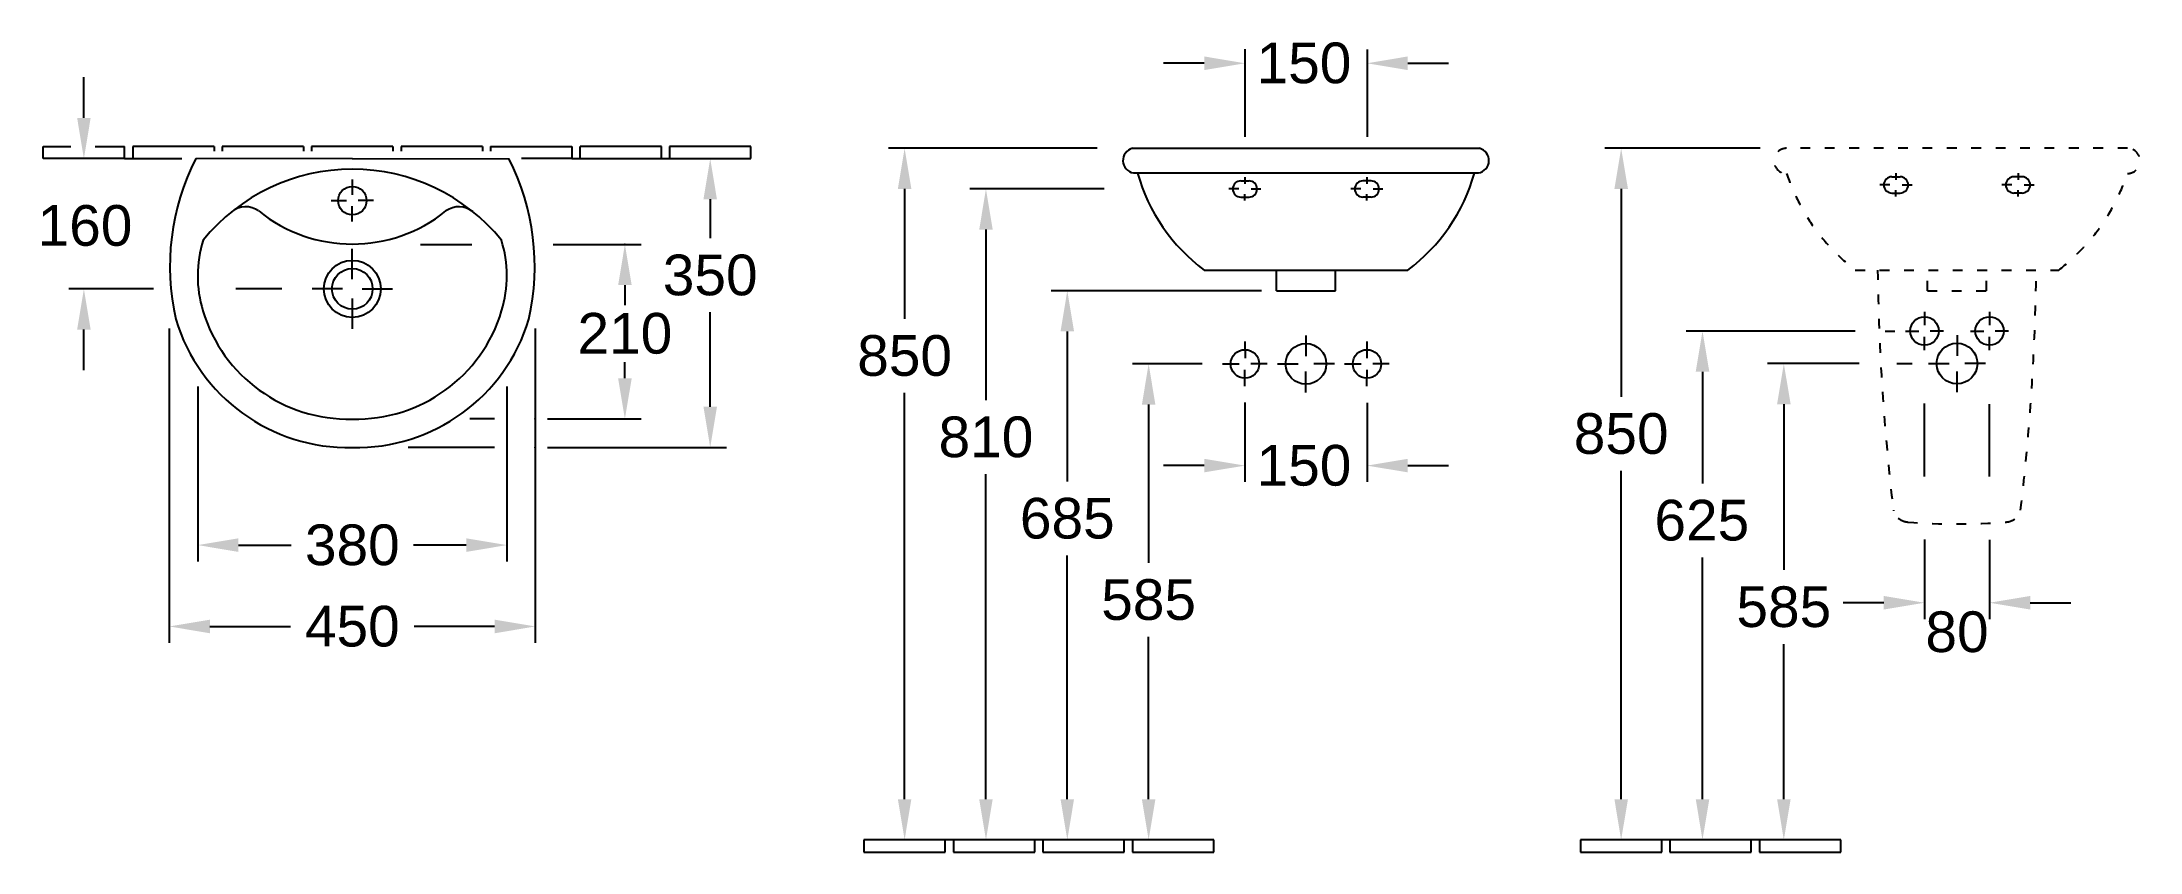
# Model space of a CAD drawing. Extents: x 158 to 2737, y 616 to 1612.
import ezdxf
from ezdxf.enums import TextEntityAlignment as Align

# ---------------------------------------------------------------- set-up
doc = ezdxf.new("R2010")
doc.units = 0
doc.linetypes.add('ACAD_ISO03W100', pattern=[30, 12, -18])
doc.linetypes.add('STRICHLINIEX2', pattern=[38.1, 25.4, -12.7])
for name, color, linetype in [('DRAUF', 6, 'CONTINUOUS'), ('DRAUF_Abfluss', 7, 'CONTINUOUS'), ('DRAUF_Bemassung', 7, 'CONTINUOUS'), ('DRAUF_Fliesen', 2, 'CONTINUOUS'), ('DRAUF_Hahnloch', 7, 'CONTINUOUS'), ('FRONT', 6, 'CONTINUOUS'), ('FRONT_Abfluss', 7, 'CONTINUOUS'), ('FRONT_Befestigung', 7, 'CONTINUOUS'), ('FRONT_Bemassung', 7, 'CONTINUOUS'), ('FRONT_Fliesen', 2, 'CONTINUOUS'), ('INST', 4, 'CONTINUOUS'), ('INST_Abfluss', 7, 'CONTINUOUS'), ('INST_Befestigung', 7, 'CONTINUOUS'), ('INST_Bemassung', 7, 'CONTINUOUS'), ('INST_Fliesen', 2, 'CONTINUOUS')]:
    doc.layers.add(name, color=color, linetype=linetype)
doc.styles.get("Standard").update_dxf_attribs({"font": 'ARIAL.TTF'})

msp = doc.modelspace()

# ---------------------------------------------------------------- linework, layer by layer
at = {"layer": 'DRAUF'}
for q in [(346.9, 1468.5), (731.9, 1468.5)]:
    msp.add_line((539.4, 1468.6), q, dxfattribs=at)
at = {"layer": 'DRAUF', "color": 1, "linetype": 'Continuous'}
msp.add_circle((539.4, 1308.5), 35, dxfattribs=at)
at = {"layer": 'DRAUF'}
for centre, radius, start, end in [((607.5, 1336), 292.4, 153.0381, 192.8104), ((471.3, 1336), 292.4, 347.1896, 26.9619), ((534.6, 1335.2), 221.7, 196.7962, 271.2318), ((544.2, 1335.2), 221.7, 268.7682, 343.2038)]:
    msp.add_arc(centre, radius, start, end, dxfattribs=at)
at = {"layer": 'DRAUF', "color": 5}
for centre, radius, start, end in [((539.4, 1219.4), 236.3, 39.1396, 140.8604), ((494.3, 1324.5), 145, 162.3268, 197.2567), ((584.5, 1324.5), 145, 342.7433, 17.6732), ((534.6, 1335.2), 186.7, 196.7108, 271.4624), ((544.2, 1335.2), 186.7, 268.5376, 343.2892)]:
    msp.add_arc(centre, radius, start, end, dxfattribs=at)
at = {"layer": 'DRAUF', "color": 4}
for centre, radius, start, end in [((408.3, 1382.1), 27.3, 54.2173, 129.3302), ((539.4, 1546.6), 183, 231.0235, 308.9765), ((670.5, 1382.1), 27.3, 50.6698, 125.7827)]:
    msp.add_arc(centre, radius, start, end, dxfattribs=at)
at = {"layer": 'DRAUF_Abfluss', "color": 1, "linetype": 'Continuous', "ltscale": 0.4}
for p, q in [((539.4, 1320.5), (539.4, 1357.8)), ((527.4, 1308.5), (490.2, 1308.5)), ((539.4, 1296.6), (539.4, 1259.3)), ((551.4, 1308.5), (588.7, 1308.5))]:
    msp.add_line(p, q, dxfattribs=at)
at = {"layer": 'DRAUF_Abfluss', "color": 4, "linetype": 'Continuous'}
msp.add_circle((539.4, 1308.5), 25, dxfattribs=at)
at = {"layer": 'DRAUF_Bemassung', "linetype": 'ByBlock'}
for p, q in [((209.4, 1518.6), (209.4, 1568.6)), ((295.1, 1308.5), (190.9, 1308.5)), ((209.4, 1208.5), (209.4, 1258.5))]:
    msp.add_line(p, q, dxfattribs=at)
at = {"layer": 'DRAUF_Bemassung'}
for p, q in [((979.4, 1418.6), (979.4, 1370.8)), ((623.1, 1363.1), (686.3, 1363.1)), ((786.4, 1363.1), (894.5, 1363.1)), ((452.8, 1308.5), (396.2, 1308.5)), ((874.5, 1313.1), (874.5, 1288.6)), ((979.4, 1163.6), (979.4, 1279.7)), ((314.4, 1259.9), (314.4, 873.6)), ((764.4, 1259.9), (764.4, 873.6)), ((874.5, 1198.6), (874.5, 1218.6)), ((349.4, 1188.4), (349.4, 973.6)), ((729.4, 1188.4), (729.4, 973.6)), ((714.4, 1148.6), (683.8, 1148.6)), ((779.4, 1148.6), (894.5, 1148.6)), ((714.4, 1113.6), (607.9, 1113.6)), ((779.4, 1113.6), (999.4, 1113.6)), ((399.4, 993.6), (464.3, 993.6)), ((679.4, 993.6), (614.5, 993.6)), ((364.4, 893.6), (463.3, 893.6)), ((714.4, 893.6), (615.6, 893.6))]:
    msp.add_line(p, q, dxfattribs=at)
for p in [(874.5, 1363.1), (764.4, 1148.6), (764.4, 1113.6)]:
    msp.add_point(p, dxfattribs=at)
at = {"layer": 'DRAUF_Bemassung', "linetype": 'ByBlock'}
for points in [[(201.1, 1518.6), (217.7, 1518.6), (209.4, 1468.6)], [(201.1, 1258.5), (217.7, 1258.5), (209.4, 1308.5)]]:
    msp.add_solid(points, dxfattribs=at)
at = {"layer": 'DRAUF_Bemassung'}
for points in [[(971.1, 1418.6), (987.7, 1418.6), (979.4, 1468.6)], [(866.2, 1313.1), (882.9, 1313.1), (874.5, 1363.1)], [(866.2, 1198.6), (882.9, 1198.6), (874.5, 1148.6)], [(971.1, 1163.6), (987.7, 1163.6), (979.4, 1113.6)], [(399.4, 1001.9), (399.4, 985.2), (349.4, 993.6)], [(679.4, 1001.9), (679.4, 985.2), (729.4, 993.6)], [(364.4, 901.9), (364.4, 885.2), (314.4, 893.6)], [(714.4, 901.9), (714.4, 885.2), (764.4, 893.6)]]:
    msp.add_solid(points, dxfattribs=at)
at = {"layer": 'DRAUF_Fliesen'}
for p, q in [((159.4, 1483.6), (193.4, 1483.6)), ((159.4, 1468.6), (159.4, 1483.6)), ((223.4, 1483.6), (259.4, 1483.6)), ((259.4, 1468.6), (259.4, 1483.6)), ((369.4, 1483.6), (269.4, 1483.6)), ((269.4, 1483.6), (269.4, 1468.6)), ((369.4, 1483.6), (369.4, 1477.7)), ((479.4, 1483.6), (379.4, 1483.6)), ((379.4, 1483.6), (379.4, 1477.7)), ((479.4, 1483.6), (479.4, 1477.7)), ((589.4, 1483.6), (489.4, 1483.6)), ((489.4, 1483.6), (489.4, 1477.7)), ((589.4, 1483.6), (589.4, 1477.7)), ((699.4, 1483.6), (599.4, 1483.6)), ((599.4, 1483.6), (599.4, 1477.7)), ((699.4, 1483.6), (699.4, 1477.7)), ((709.4, 1483.6), (809.4, 1483.6)), ((709.4, 1483.6), (709.4, 1477.7)), ((809.4, 1483.6), (809.4, 1468.6)), ((919.4, 1483.6), (819.4, 1483.6)), ((819.4, 1468.6), (819.4, 1483.6)), ((919.4, 1468.6), (919.4, 1483.6)), ((1029.4, 1483.6), (929.4, 1483.6)), ((929.4, 1483.6), (929.4, 1468.6)), ((1029.4, 1468.6), (1029.4, 1483.6)), ((259.4, 1468.6), (159.4, 1468.6)), ((259.4, 1468.6), (269.4, 1468.6)), ((269.4, 1468.6), (330, 1468.6)), ((809.4, 1468.6), (747.4, 1468.6)), ((809.4, 1468.6), (819.4, 1468.6)), ((819.4, 1468.6), (919.4, 1468.6)), ((919.4, 1468.6), (929.4, 1468.6)), ((929.4, 1468.6), (1029.4, 1468.6))]:
    msp.add_line(p, q, dxfattribs=at)
at = {"layer": 'DRAUF_Hahnloch', "color": 1, "linetype": 'Continuous'}
for p, q in [((539.4, 1442.9), (539.4, 1424.1)), ((513.6, 1417), (532.4, 1417)), ((539.4, 1391.2), (539.4, 1410)), ((565.3, 1417), (546.4, 1417))]:
    msp.add_line(p, q, dxfattribs=at)
at = {"layer": 'DRAUF_Hahnloch', "color": 2, "linetype": 'Continuous'}
msp.add_circle((539.4, 1417), 17.5, dxfattribs=at)
at = {"layer": 'FRONT'}
for p, q in [((1498.4, 1481.3), (1925.2, 1481.3)), ((1499.7, 1451), (1923.9, 1451)), ((1586.8, 1331.7), (1836.9, 1331.7))]:
    msp.add_line(p, q, dxfattribs=at)
at = {"layer": 'FRONT', "color": 4}
for p, q in [((1675.6, 1306.3), (1675.6, 1331.7)), ((1748.1, 1306.3), (1748.1, 1331.7)), ((1675.6, 1306.3), (1748.1, 1306.3))]:
    msp.add_line(p, q, dxfattribs=at)
at = {"layer": 'FRONT'}
for centre, radius, start, end in [((1502.3, 1466.3), 15.5, 104.6578, 260.3944), ((1921.3, 1466.3), 15.5, 279.6056, 75.3422), ((1720.7, 1511.7), 224.4, 195.709, 233.3612), ((1703, 1511.7), 224.4, 306.6388, 344.291)]:
    msp.add_arc(centre, radius, start, end, dxfattribs=at)
at = {"layer": 'FRONT_Abfluss', "color": 1, "linetype": 'Continuous'}
for p, q in [((1636.8, 1243.8), (1636.9, 1223.4)), ((1711.8, 1251.3), (1711.8, 1225.9)), ((1786.8, 1243.8), (1786.8, 1223.4)), ((1609.3, 1216.3), (1629.7, 1216.4)), ((1664.3, 1216.3), (1643.9, 1216.3)), ((1676.8, 1216.3), (1702.3, 1216.3)), ((1746.8, 1216.3), (1721.4, 1216.3)), ((1759.3, 1216.3), (1779.7, 1216.3)), ((1814.3, 1216.3), (1793.9, 1216.4)), ((1636.8, 1188.8), (1636.8, 1209.2)), ((1711.8, 1181.3), (1711.8, 1206.8)), ((1786.8, 1188.8), (1786.9, 1209.2))]:
    msp.add_line(p, q, dxfattribs=at)
at = {"layer": 'FRONT_Abfluss', "color": 4, "linetype": 'Continuous'}
msp.add_circle((1711.8, 1216.3), 25, dxfattribs=at)
at = {"layer": 'FRONT_Abfluss', "color": 2, "linetype": 'Continuous'}
for centre in [(1636.8, 1216.3), (1786.8, 1216.3)]:
    msp.add_circle(centre, 17.5, dxfattribs=at)
at = {"layer": 'FRONT_Befestigung', "color": 1, "linetype": 'Continuous'}
for p, q in [((1636.8, 1445.7), (1636.8, 1437.7)), ((1786.8, 1445.7), (1786.8, 1437.7)), ((1629.4, 1431.3), (1617.1, 1431.3)), ((1636.8, 1417), (1636.8, 1424.9)), ((1644.3, 1431.3), (1656.5, 1431.3)), ((1779.4, 1431.3), (1767.1, 1431.3)), ((1786.8, 1417), (1786.8, 1424.9)), ((1794.3, 1431.3), (1806.5, 1431.3))]:
    msp.add_line(p, q, dxfattribs=at)
at = {"layer": 'FRONT_Befestigung', "color": 7, "linetype": 'Continuous'}
for p, q in [((1631.8, 1441.3), (1641.8, 1441.3)), ((1631.8, 1421.3), (1641.8, 1421.3)), ((1791.8, 1441.3), (1781.8, 1441.3)), ((1791.8, 1421.3), (1781.8, 1421.3))]:
    msp.add_line(p, q, dxfattribs=at)
for centre, start, end in [((1631.8, 1431.3), 90, 270), ((1641.8, 1431.3), 270, 90), ((1781.8, 1431.3), 90, 270), ((1791.8, 1431.3), 270, 90)]:
    msp.add_arc(centre, 10, start, end, dxfattribs=at)
at = {"layer": 'FRONT_Bemassung', "linetype": 'ByBlock'}
for p, q in [((1636.8, 1603.2), (1636.8, 1495.2)), ((1786.9, 1602.9), (1786.9, 1495.5)), ((1586.8, 1585.8), (1536.8, 1585.8)), ((1836.9, 1585.8), (1886.9, 1585.8)), ((1636.8, 1168.8), (1636.8, 1071.3)), ((1786.9, 1168.5), (1786.9, 1071.3)), ((1586.8, 1091.3), (1536.8, 1091.3)), ((1836.9, 1091.3), (1886.9, 1091.3))]:
    msp.add_line(p, q, dxfattribs=at)
at = {"layer": 'FRONT_Bemassung'}
for p, q in [((1455.3, 1481.3), (1198.4, 1481.3)), ((1218.4, 1431.3), (1218.4, 1271.9)), ((1463.9, 1431.3), (1298.4, 1431.3)), ((1318.4, 1381.3), (1318.4, 1171.9)), ((1657, 1306.3), (1398.4, 1306.3)), ((1418.4, 1256.3), (1418.4, 1071.9)), ((1584.3, 1216.3), (1498.4, 1216.3)), ((1218.4, 681.3), (1218.4, 1180.8)), ((1518.4, 1166.3), (1518.4, 971.9)), ((1318.4, 681.3), (1318.4, 1080.8)), ((1418.4, 681.3), (1418.4, 980.8)), ((1518.4, 681.3), (1518.4, 880.8))]:
    msp.add_line(p, q, dxfattribs=at)
at = {"layer": 'FRONT_Bemassung', "linetype": 'ByBlock'}
for points in [[(1586.8, 1594.2), (1586.8, 1577.5), (1636.8, 1585.8)], [(1836.9, 1594.2), (1836.9, 1577.5), (1786.9, 1585.8)], [(1586.8, 1099.6), (1586.8, 1083), (1636.8, 1091.3)], [(1836.9, 1099.6), (1836.9, 1083), (1786.9, 1091.3)]]:
    msp.add_solid(points, dxfattribs=at)
at = {"layer": 'FRONT_Bemassung'}
for points in [[(1210.1, 1431.3), (1226.7, 1431.3), (1218.4, 1481.3)], [(1310.1, 1381.3), (1326.7, 1381.3), (1318.4, 1431.3)], [(1410.1, 1256.3), (1426.7, 1256.3), (1418.4, 1306.3)], [(1510.1, 1166.3), (1526.7, 1166.3), (1518.4, 1216.3)], [(1210.1, 681.3), (1226.7, 681.3), (1218.4, 631.3)], [(1310.1, 681.3), (1326.7, 681.3), (1318.4, 631.3)], [(1410.1, 681.3), (1426.7, 681.3), (1418.4, 631.3)], [(1510.1, 681.3), (1526.7, 681.3), (1518.4, 631.3)]]:
    msp.add_solid(points, dxfattribs=at)
at = {"layer": 'FRONT_Fliesen'}
for p, q in [((1168.4, 631.3), (1168.4, 616.3)), ((1268.4, 631.3), (1168.4, 631.3)), ((1268.4, 616.3), (1268.4, 631.3)), ((1278.4, 631.3), (1268.4, 631.3)), ((1278.4, 631.3), (1278.4, 616.3)), ((1378.4, 631.3), (1278.4, 631.3)), ((1378.4, 616.3), (1378.4, 631.3)), ((1388.4, 631.3), (1378.4, 631.3)), ((1384.9, 631.3), (1378.4, 631.3)), ((1388.4, 631.3), (1388.4, 616.3)), ((1488.4, 631.3), (1388.4, 631.3)), ((1488.4, 616.3), (1488.4, 631.3)), ((1498.4, 631.3), (1488.4, 631.3)), ((1494.9, 631.3), (1488.4, 631.3)), ((1498.4, 631.3), (1498.4, 616.3)), ((1598.4, 631.3), (1498.4, 631.3)), ((1598.4, 616.3), (1598.4, 631.3)), ((1168.4, 616.3), (1268.4, 616.3)), ((1278.4, 616.3), (1378.4, 616.3)), ((1388.4, 616.3), (1488.4, 616.3)), ((1498.4, 616.3), (1598.4, 616.3))]:
    msp.add_line(p, q, dxfattribs=at)
at = {"layer": 'INST', "color": 4, "linetype": 'ACAD_ISO03W100'}
for p, q in [((2475.9, 1306.3), (2475.9, 1328)), ((2548.4, 1306.3), (2548.4, 1327.8)), ((2475.9, 1306.3), (2548.4, 1306.3))]:
    msp.add_line(p, q, dxfattribs=at)
msp.add_lwpolyline([(2721.7, 1450.3, 0.997604), (2721.8, 1481.3), (2302.6, 1481.3, 0.997604), (2302.7, 1450.3, 0.14908), (2387.1, 1331.7), (2637.3, 1331.7, 0.14908)], format="xyb", close=True, dxfattribs=at)
for centre, radius, start, end in [((5245.6, 1368.1), 2831.2, 180.7373, 186.7229), ((-221.3, 1368.1), 2831.2, 353.2771, 359.2627), ((2512.2, 1810), 790.4, 265.6038, 274.3962), ((2571.6, 1041.3), 19.4, 273.379, 307.1643)]:
    msp.add_arc(centre, radius, start, end, dxfattribs=at)
at = {"layer": 'INST', "color": 4, "linetype": 'STRICHLINIEX2', "ltscale": 0.6}
for start, end in [(193.9747, 196.5352), (228.6193, 266.621)]:
    msp.add_arc((2452.8, 1041.3), 19.4, start, end, dxfattribs=at)
at = {"layer": 'INST_Abfluss', "color": 1, "linetype": 'Continuous'}
for p, q in [((2472.2, 1280.2), (2472.2, 1263.8)), ((2552.2, 1280.2), (2552.2, 1263.8)), ((2448.7, 1256.7), (2465.1, 1256.7)), ((2472.2, 1233.2), (2472.2, 1249.6)), ((2495.7, 1256.7), (2479.3, 1256.7)), ((2512.2, 1251.7), (2512.2, 1226.2)), ((2528.7, 1256.7), (2545.1, 1256.7)), ((2552.2, 1233.2), (2552.2, 1249.6)), ((2575.7, 1256.7), (2559.3, 1256.7)), ((2477.2, 1216.7), (2502.6, 1216.7)), ((2547.2, 1216.7), (2521.7, 1216.7)), ((2512.2, 1181.7), (2512.2, 1207.1))]:
    msp.add_line(p, q, dxfattribs=at)
at = {"layer": 'INST_Abfluss', "color": 2, "linetype": 'Continuous'}
for centre in [(2472.2, 1256.7), (2552.2, 1256.7)]:
    msp.add_circle(centre, 17.5, dxfattribs=at)
at = {"layer": 'INST_Abfluss', "color": 4, "linetype": 'Continuous'}
msp.add_circle((2512.2, 1216.7), 25, dxfattribs=at)
at = {"layer": 'INST_Befestigung', "color": 7, "linetype": 'Continuous'}
for p, q in [((2432.2, 1446.3), (2442.2, 1446.3)), ((2592.2, 1446.3), (2582.2, 1446.3)), ((2592.2, 1426.3), (2582.2, 1426.3))]:
    msp.add_line(p, q, dxfattribs=at)
at = {"layer": 'INST_Befestigung', "color": 1, "linetype": 'Continuous'}
for p, q in [((2437.2, 1450.7), (2437.2, 1442.7)), ((2587.2, 1450.7), (2587.2, 1442.7)), ((2429.8, 1436.3), (2417.5, 1436.3)), ((2432.2, 1426.3), (2442.2, 1426.3)), ((2437.2, 1422), (2437.2, 1429.9)), ((2444.6, 1436.3), (2456.9, 1436.3)), ((2579.8, 1436.3), (2567.5, 1436.3)), ((2587.2, 1422), (2587.2, 1429.9)), ((2594.6, 1436.3), (2606.9, 1436.3))]:
    msp.add_line(p, q, dxfattribs=at)
at = {"layer": 'INST_Befestigung', "color": 7, "linetype": 'Continuous'}
for centre, start, end in [((2432.2, 1436.3), 90, 270), ((2442.2, 1436.3), 270, 90), ((2582.2, 1436.3), 90, 270), ((2592.2, 1436.3), 270, 90)]:
    msp.add_arc(centre, 10, start, end, dxfattribs=at)
at = {"layer": 'INST_Bemassung'}
for p, q in [((2270.4, 1481.3), (2079.3, 1481.3)), ((2099.3, 1431.3), (2099.3, 1175.9)), ((2387, 1256.7), (2179.3, 1256.7)), ((2423.9, 1256.7), (2435.9, 1256.7)), ((2391.8, 1216.7), (2279.3, 1216.7)), ((2438.4, 1216.7), (2457.2, 1216.7)), ((2199.3, 1206.7), (2199.3, 1069.4)), ((2299.3, 1166.7), (2299.3, 963)), ((2472.2, 1077.9), (2472.2, 1167.7)), ((2552.2, 1077.9), (2552.3, 1166.7)), ((2099.3, 681.3), (2099.3, 1084.8)), ((2199.3, 681.3), (2199.3, 978.4)), ((2299.3, 681.3), (2299.3, 871.9))]:
    msp.add_line(p, q, dxfattribs=at)
at = {"layer": 'INST_Bemassung', "linetype": 'ByBlock'}
for p, q in [((2472.2, 1000.3), (2472.2, 902.7)), ((2552.2, 1000), (2552.2, 902.7)), ((2422.2, 922.7), (2372.2, 922.7)), ((2602.2, 922.7), (2652.2, 922.7))]:
    msp.add_line(p, q, dxfattribs=at)
at = {"layer": 'INST_Bemassung'}
for points in [[(2091, 1431.3), (2107.7, 1431.3), (2099.3, 1481.3)], [(2191, 1206.7), (2207.7, 1206.7), (2199.3, 1256.7)], [(2291, 1166.7), (2307.7, 1166.7), (2299.3, 1216.7)], [(2091, 681.3), (2107.7, 681.3), (2099.3, 631.3)], [(2191, 681.3), (2207.7, 681.3), (2199.3, 631.3)], [(2291, 681.3), (2307.7, 681.3), (2299.3, 631.3)]]:
    msp.add_solid(points, dxfattribs=at)
at = {"layer": 'INST_Bemassung', "linetype": 'ByBlock'}
for points in [[(2422.2, 931.1), (2422.2, 914.4), (2472.2, 922.7)], [(2602.2, 931.1), (2602.2, 914.4), (2552.2, 922.7)]]:
    msp.add_solid(points, dxfattribs=at)
at = {"layer": 'INST_Fliesen'}
for p, q in [((2049.3, 631.3), (2049.3, 616.3)), ((2149.3, 631.3), (2049.3, 631.3)), ((2149.3, 616.3), (2149.3, 631.3)), ((2159.3, 631.3), (2149.3, 631.3)), ((2159.3, 631.3), (2159.3, 616.3)), ((2259.3, 631.3), (2159.3, 631.3)), ((2259.3, 616.3), (2259.3, 631.3)), ((2269.3, 631.3), (2259.3, 631.3)), ((2269.3, 631.3), (2269.3, 616.3)), ((2369.3, 631.3), (2269.3, 631.3)), ((2369.3, 616.3), (2369.3, 631.3)), ((2049.3, 616.3), (2149.3, 616.3)), ((2159.3, 616.3), (2259.3, 616.3)), ((2269.3, 616.3), (2369.3, 616.3))]:
    msp.add_line(p, q, dxfattribs=at)

# ---------------------------------------------------------------- texts
at = {"layer": 'DRAUF_Bemassung'}
msp.add_text('160', height=50, dxfattribs=at).set_placement((152.5, 1361.5))
at = {"layer": 'DRAUF_Bemassung', "char_height": 50, "attachment_point": 5}
for s, insert in [('\\A1;350', (979.4, 1325.3)), ('\\A1;210', (874.5, 1253.6)), ('\\A1;380', (539.4, 993.6)), ('\\A1;450', (539.4, 893.6))]:
    msp.add_mtext(s, dxfattribs=dict(at, insert=insert))
at = {"layer": 'FRONT_Bemassung'}
for p in [(1651.1, 1561.3), (1651.1, 1066.7)]:
    msp.add_text('150', height=50, dxfattribs=at).set_placement(p)
at = {"layer": 'FRONT_Bemassung', "char_height": 50, "attachment_point": 5}
for s, insert in [('\\A1;850', (1218.4, 1226.3)), ('810', (1318.4, 1126.3)), ('685', (1418.4, 1026.3)), ('\\A1;585', (1518.4, 926.3))]:
    msp.add_mtext(s, dxfattribs=dict(at, insert=insert))
at = {"layer": 'INST_Bemassung'}
msp.add_text('80', height=50, dxfattribs=at).set_placement((2512.2, 887.1), align=Align.MIDDLE_CENTER)
at = {"layer": 'INST_Bemassung', "char_height": 50, "attachment_point": 5}
for s, insert in [('\\A1;850', (2099.3, 1130.4)), ('\\A1;625', (2198.5, 1023.9)), ('\\A1;585', (2299.3, 917.5))]:
    msp.add_mtext(s, dxfattribs=dict(at, insert=insert))

doc.saveas('drawing.dxf')
